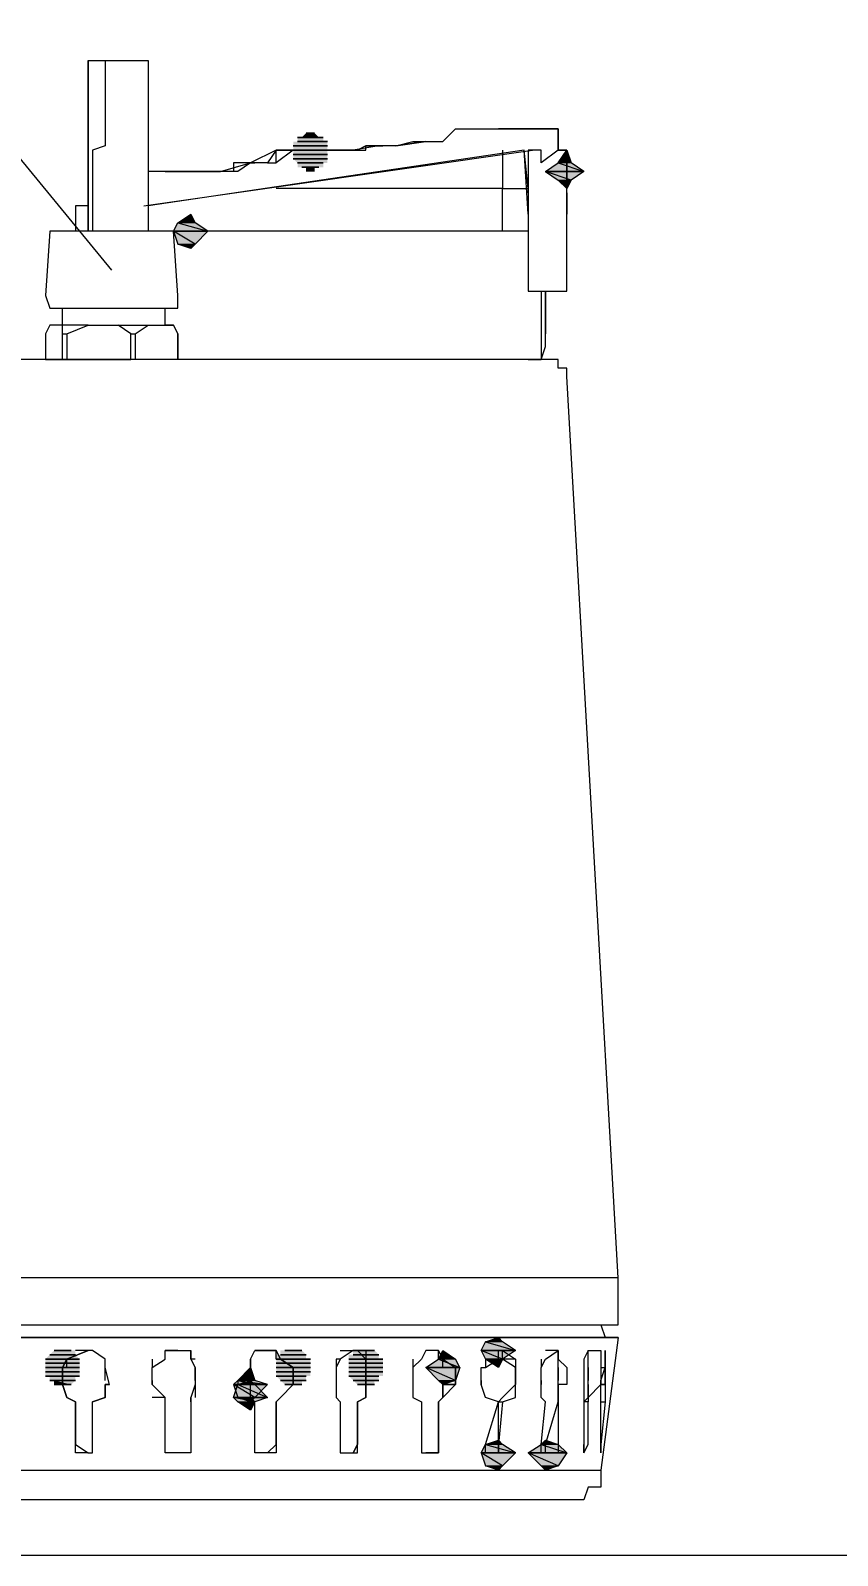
# Model space of a CAD drawing. Header units: millimetres. Extents: x -10178924 to 11692288, y -947381 to 58396.
# Drawn here: x -161383.1 to -161121.9, y -103253.3 to -102759.5 of the extents above; entities that cross this region are included whole.
import ezdxf
from ezdxf import colors
from ezdxf.entities.mleader import LeaderData, LeaderLine
from ezdxf.math import Vec2, Vec3

# ---------------------------------------------------------------- set-up
doc = ezdxf.new("R2010")
doc.units = ezdxf.units.MM
doc.layers.add('_надписи канализация', color=7, linetype='Continuous')
doc.layers.add('PDF _0', color=7, linetype='Continuous', lineweight=9)
doc.styles.add('ISOCPEUR', font='isocpeui.ttf', dxfattribs={"width": 0.9})

# ---------------------------------------------------------------- blocks, each defined once
blk = doc.blocks.new('_None')

msp = doc.modelspace()

# ---------------------------------------------------------------- linework, layer by layer
at = {"layer": 'PDF _0', "lineweight": 0}
for points in [[(-161585.69, -102470.47), (-160736.49, -102470.47), (-160736.49, -103253.28), (-161585.69, -103253.28)], [(-161230.24, -102791.34), (-161231.62, -102791.34), (-161230.24, -102791.34), (-161226.09, -102791.34), (-161223.32, -102791.34), (-161226.09, -102791.34)], [(-161212.26, -102795.49), (-161212.26, -102791.34), (-161216.41, -102791.34), (-161217.79, -102791.34), (-161216.41, -102791.34), (-161212.26, -102791.34), (-161212.26, -102795.49), (-161212.26, -102796.87), (-161212.26, -102798.25), (-161209.49, -102798.25), (-161212.26, -102798.25), (-161212.26, -102796.87)], [(-161264.82, -102796.87), (-161255.14, -102795.49), (-161264.82, -102796.87), (-161259.28, -102795.49), (-161256.52, -102795.49), (-161255.14, -102795.49)], [(-161288.33, -102798.25), (-161278.65, -102798.25), (-161282.8, -102798.25), (-161284.18, -102798.25)], [(-161212.26, -102802.4), (-161203.96, -102805.17), (-161216.41, -102805.17)], [(-161209.49, -102798.25), (-161208.11, -102802.4), (-161212.26, -102802.4)], [(-161208.11, -102802.4), (-161212.26, -102802.4), (-161203.96, -102805.17)], [(-161209.49, -102802.4), (-161209.49, -102798.25), (-161209.49, -102802.4), (-161209.49, -102805.17)], [(-161336.74, -102805.17), (-161335.35, -102805.17), (-161331.2, -102805.17), (-161335.35, -102805.17)], [(-161216.41, -102805.17), (-161212.26, -102807.93), (-161208.11, -102807.93)], [(-161216.41, -102805.17), (-161203.96, -102805.17), (-161208.11, -102807.93)], [(-161212.26, -102807.93), (-161208.11, -102807.93), (-161209.49, -102810.7)], [(-161335.35, -102821.76), (-161325.67, -102824.53), (-161336.74, -102824.53)], [(-161331.2, -102819), (-161329.82, -102821.76), (-161335.35, -102821.76)], [(-161329.82, -102821.76), (-161335.35, -102821.76), (-161325.67, -102824.53)], [(-161335.35, -102849.42), (-161335.35, -102845.28), (-161336.74, -102824.53), (-161339.5, -102824.53), (-161372.7, -102824.53), (-161376.84, -102824.53), (-161378.23, -102845.28), (-161376.84, -102849.42), (-161364.4, -102849.42)], [(-161336.74, -102824.53), (-161335.35, -102828.68), (-161329.82, -102828.68)], [(-161336.74, -102824.53), (-161325.67, -102824.53), (-161329.82, -102828.68)], [(-161335.35, -102828.68), (-161329.82, -102828.68), (-161331.2, -102830.06)], [(-161231.62, -103182.74), (-161230.24, -103184.12), (-161235.77, -103184.12)], [(-161274.5, -103186.89), (-161274.5, -103189.66), (-161277.26, -103186.89), (-161278.65, -103186.89)], [(-161249.6, -103186.89), (-161245.45, -103189.66), (-161250.99, -103189.66)], [(-161235.77, -103184.12), (-161226.09, -103186.89), (-161237.16, -103186.89)], [(-161237.16, -103186.89), (-161235.77, -103189.66), (-161230.24, -103189.66)], [(-161237.16, -103186.89), (-161226.09, -103186.89), (-161230.24, -103189.66)], [(-161230.24, -103184.12), (-161235.77, -103184.12), (-161226.09, -103186.89)], [(-161226.09, -103189.66), (-161226.09, -103192.42), (-161230.24, -103189.66), (-161230.24, -103186.89)], [(-161372.7, -103196.57), (-161372.7, -103197.95), (-161371.31, -103202.1), (-161372.7, -103197.95), (-161372.7, -103196.57), (-161372.7, -103192.42)], [(-161311.84, -103192.42), (-161310.46, -103196.57), (-161315.99, -103196.57)], [(-161303.54, -103203.49), (-161302.16, -103202.1), (-161298.01, -103197.95), (-161298.01, -103192.42), (-161298.01, -103197.95), (-161302.16, -103202.1)], [(-161277.26, -103203.49), (-161274.5, -103202.1), (-161274.5, -103197.95), (-161274.5, -103192.42), (-161274.5, -103197.95), (-161274.5, -103202.1)], [(-161250.99, -103189.66), (-161244.07, -103192.42), (-161255.14, -103192.42)], [(-161255.14, -103192.42), (-161250.99, -103196.57), (-161245.45, -103196.57)], [(-161255.14, -103192.42), (-161244.07, -103192.42), (-161245.45, -103196.57)], [(-161245.45, -103189.66), (-161250.99, -103189.66), (-161244.07, -103192.42)], [(-161250.99, -103203.49), (-161249.6, -103202.1), (-161249.6, -103197.95), (-161245.45, -103197.95), (-161245.45, -103192.42), (-161245.45, -103197.95), (-161249.6, -103202.1)], [(-161245.45, -103192.42), (-161249.6, -103192.42), (-161249.6, -103189.66)], [(-161235.77, -103189.66), (-161230.24, -103189.66), (-161231.62, -103192.42)], [(-161212.26, -103203.49), (-161212.26, -103202.1), (-161212.26, -103197.95), (-161212.26, -103192.42), (-161212.26, -103189.66), (-161209.49, -103192.42), (-161209.49, -103197.95), (-161212.26, -103197.95), (-161212.26, -103202.1)], [(-161315.99, -103196.57), (-161306.31, -103197.95), (-161317.37, -103197.95)], [(-161310.46, -103196.57), (-161315.99, -103196.57), (-161306.31, -103197.95)], [(-161311.84, -103196.57), (-161310.46, -103197.95), (-161315.99, -103197.95)], [(-161250.99, -103196.57), (-161245.45, -103196.57), (-161249.6, -103197.95)], [(-161317.37, -103197.95), (-161315.99, -103202.1), (-161310.46, -103202.1)], [(-161317.37, -103197.95), (-161306.31, -103197.95), (-161310.46, -103202.1)], [(-161315.99, -103197.95), (-161306.31, -103202.1), (-161317.37, -103202.1)], [(-161317.37, -103202.1), (-161315.99, -103203.49), (-161310.46, -103203.49)], [(-161317.37, -103202.1), (-161306.31, -103202.1), (-161310.46, -103203.49)], [(-161310.46, -103197.95), (-161315.99, -103197.95), (-161306.31, -103202.1)], [(-161315.99, -103202.1), (-161310.46, -103202.1), (-161311.84, -103203.49)], [(-161315.99, -103203.49), (-161310.46, -103203.49), (-161311.84, -103206.25)], [(-161250.99, -103217.32), (-161250.99, -103220.08), (-161250.99, -103217.32), (-161250.99, -103203.49)], [(-161231.62, -103203.49), (-161230.24, -103203.49), (-161231.62, -103217.32)], [(-161212.26, -103220.08), (-161216.41, -103220.08), (-161216.41, -103217.32), (-161212.26, -103203.49), (-161212.26, -103217.32)], [(-161235.77, -103217.32), (-161226.09, -103220.08), (-161237.16, -103220.08)], [(-161231.62, -103215.93), (-161230.24, -103217.32), (-161235.77, -103217.32)], [(-161230.24, -103217.32), (-161235.77, -103217.32), (-161226.09, -103220.08)], [(-161217.79, -103217.32), (-161209.49, -103220.08), (-161221.94, -103220.08)], [(-161216.41, -103215.93), (-161212.26, -103217.32), (-161217.79, -103217.32)], [(-161212.26, -103217.32), (-161217.79, -103217.32), (-161209.49, -103220.08)], [(-161237.16, -103220.08), (-161235.77, -103224.23), (-161230.24, -103224.23)], [(-161237.16, -103220.08), (-161226.09, -103220.08), (-161230.24, -103224.23)], [(-161221.94, -103220.08), (-161217.79, -103224.23), (-161212.26, -103224.23)], [(-161221.94, -103220.08), (-161209.49, -103220.08), (-161212.26, -103224.23)], [(-161235.77, -103224.23), (-161230.24, -103224.23), (-161231.62, -103225.62)], [(-161217.79, -103224.23), (-161212.26, -103224.23), (-161216.41, -103225.62)]]:
    msp.add_lwpolyline(points, close=True, dxfattribs=at)
for points in [[(-161364.4, -102769.21), (-161364.4, -102777.51), (-161364.4, -102783.04), (-161364.4, -102788.57), (-161364.4, -102796.87), (-161364.4, -102798.25), (-161364.4, -102805.17), (-161364.4, -102810.7), (-161364.4, -102819), (-161364.4, -102824.53), (-161364.4, -102769.21), (-161345.03, -102769.21), (-161345.03, -102824.53)], [(-161358.86, -102769.21), (-161358.86, -102774.74), (-161358.86, -102781.65), (-161358.86, -102784.42), (-161358.86, -102791.34), (-161358.86, -102796.87), (-161363.01, -102798.25), (-161363.01, -102805.17), (-161363.01, -102810.7), (-161363.01, -102819), (-161363.01, -102824.53)], [(-161291.09, -102792.72), (-161293.86, -102792.72), (-161291.09, -102792.72)], [(-161291.09, -102792.72), (-161293.86, -102792.72), (-161291.09, -102792.72)], [(-161255.14, -102795.49), (-161249.6, -102795.49), (-161245.45, -102791.34), (-161237.16, -102791.34), (-161231.62, -102791.34)], [(-161223.32, -102791.34), (-161221.94, -102791.34), (-161223.32, -102791.34), (-161221.94, -102791.34)], [(-161217.79, -102791.34), (-161221.94, -102791.34), (-161217.79, -102791.34)], [(-161286.95, -102796.87), (-161298.01, -102796.87), (-161286.95, -102796.87)], [(-161288.33, -102794.1), (-161296.63, -102794.1), (-161288.33, -102794.1)], [(-161286.95, -102795.49), (-161296.63, -102795.49), (-161286.95, -102795.49)], [(-161289.71, -102794.1), (-161295.24, -102794.1), (-161289.71, -102794.1)], [(-161288.33, -102794.1), (-161295.24, -102794.1), (-161288.33, -102794.1)], [(-161270.35, -102796.87), (-161274.5, -102796.87), (-161277.26, -102798.25), (-161278.65, -102798.25), (-161277.26, -102798.25), (-161274.5, -102798.25), (-161274.5, -102796.87), (-161270.35, -102796.87), (-161268.97, -102796.87), (-161270.35, -102796.87), (-161278.65, -102798.25), (-161282.8, -102798.25), (-161284.18, -102798.25)], [(-161264.82, -102796.87), (-161268.97, -102796.87)], [(-161346.42, -102816.23), (-161220.56, -102798.25)], [(-161230.24, -102824.53), (-161230.24, -102821.76), (-161230.24, -102819), (-161230.24, -102816.23), (-161230.24, -102812.08), (-161230.24, -102810.7), (-161226.09, -102810.7), (-161223.32, -102810.7), (-161221.94, -102810.7), (-161223.32, -102798.25), (-161345.03, -102816.23)], [(-161292.48, -102798.25), (-161296.63, -102798.25), (-161298.01, -102798.25), (-161303.54, -102802.4), (-161303.54, -102798.25), (-161296.63, -102798.25), (-161298.01, -102798.25), (-161303.54, -102798.25), (-161306.31, -102802.4), (-161303.54, -102802.4), (-161303.54, -102798.25), (-161311.84, -102802.4), (-161315.99, -102805.17), (-161317.37, -102805.17), (-161321.52, -102805.17), (-161324.29, -102805.17), (-161325.67, -102805.17), (-161329.82, -102805.17), (-161325.67, -102805.17)], [(-161321.52, -102805.17), (-161311.84, -102802.4), (-161315.99, -102802.4), (-161317.37, -102802.4), (-161317.37, -102805.17)], [(-161306.31, -102802.4), (-161310.46, -102802.4), (-161311.84, -102802.4), (-161310.46, -102802.4)], [(-161230.24, -102798.25), (-161230.24, -102810.7), (-161231.62, -102810.7), (-161235.77, -102810.7), (-161237.16, -102810.7), (-161241.3, -102810.7), (-161244.07, -102810.7), (-161245.45, -102810.7), (-161249.6, -102810.7), (-161250.99, -102810.7), (-161255.14, -102810.7), (-161256.52, -102810.7), (-161259.28, -102810.7), (-161263.43, -102810.7), (-161264.82, -102810.7), (-161268.97, -102810.7), (-161270.35, -102810.7), (-161274.5, -102810.7), (-161277.26, -102810.7), (-161278.65, -102810.7), (-161282.8, -102810.7), (-161284.18, -102810.7), (-161291.09, -102810.7), (-161292.48, -102810.7), (-161296.63, -102810.7), (-161298.01, -102810.7), (-161303.54, -102810.7)], [(-161286.95, -102798.25), (-161298.01, -102798.25), (-161286.95, -102798.25)], [(-161286.95, -102798.25), (-161298.01, -102798.25), (-161286.95, -102798.25)], [(-161286.95, -102799.63), (-161298.01, -102799.63), (-161286.95, -102799.63)], [(-161286.95, -102801.02), (-161298.01, -102801.02), (-161286.95, -102801.02)], [(-161286.95, -102801.02), (-161298.01, -102801.02), (-161286.95, -102801.02)], [(-161288.33, -102802.4), (-161296.63, -102802.4), (-161288.33, -102802.4)], [(-161292.48, -102798.25), (-161288.33, -102798.25), (-161292.48, -102798.25)], [(-161221.94, -102819), (-161223.32, -102798.25)], [(-161209.49, -102812.08), (-161209.49, -102810.7), (-161209.49, -102807.93), (-161209.49, -102805.17), (-161209.49, -102807.93), (-161209.49, -102798.25), (-161212.26, -102798.25), (-161217.79, -102802.4), (-161217.79, -102798.25), (-161221.94, -102798.25), (-161221.94, -102819), (-161221.94, -102843.89), (-161212.26, -102843.89), (-161209.49, -102843.89), (-161209.49, -102838.36), (-161209.49, -102831.44), (-161209.49, -102824.53), (-161209.49, -102819), (-161209.49, -102816.23), (-161209.49, -102812.08), (-161209.49, -102819)], [(-161336.74, -102805.17), (-161339.5, -102805.17), (-161345.03, -102805.17)], [(-161339.5, -102805.17), (-161329.82, -102805.17), (-161331.2, -102805.17), (-161329.82, -102805.17), (-161321.52, -102805.17), (-161324.29, -102805.17)], [(-161289.71, -102803.78), (-161295.24, -102803.78), (-161289.71, -102803.78)], [(-161221.94, -102812.08), (-161221.94, -102810.7), (-161221.94, -102807.93)], [(-161364.4, -102816.23), (-161368.55, -102816.23), (-161368.55, -102819), (-161368.55, -102824.53)], [(-161221.94, -102824.53), (-161223.32, -102824.53), (-161226.09, -102824.53), (-161230.24, -102824.53), (-161231.62, -102824.53), (-161235.77, -102824.53), (-161237.16, -102824.53), (-161241.3, -102824.53), (-161244.07, -102824.53), (-161245.45, -102824.53), (-161249.6, -102824.53), (-161250.99, -102824.53), (-161255.14, -102824.53), (-161256.52, -102824.53), (-161259.28, -102824.53), (-161263.43, -102824.53), (-161264.82, -102824.53), (-161268.97, -102824.53), (-161270.35, -102824.53), (-161274.5, -102824.53), (-161277.26, -102824.53), (-161278.65, -102824.53), (-161282.8, -102824.53), (-161284.18, -102824.53), (-161291.09, -102824.53), (-161292.48, -102824.53), (-161296.63, -102824.53), (-161298.01, -102824.53), (-161303.54, -102824.53), (-161306.31, -102824.53), (-161310.46, -102824.53), (-161311.84, -102824.53), (-161317.37, -102824.53), (-161321.52, -102824.53), (-161324.29, -102824.53), (-161325.67, -102824.53), (-161331.2, -102824.53), (-161335.35, -102824.53), (-161336.74, -102824.53)], [(-161325.67, -102824.53), (-161329.82, -102824.53)], [(-161249.6, -102824.53), (-161250.99, -102824.53), (-161255.14, -102824.53)], [(-161217.79, -102843.89), (-161217.79, -102861.87), (-161217.79, -102866.02), (-161221.94, -102866.02), (-161231.62, -102866.02)], [(-161221.94, -102866.02), (-161217.79, -102866.02), (-161216.41, -102861.87), (-161216.41, -102843.89), (-161216.41, -102857.72)], [(-161372.7, -102857.72), (-161372.7, -102854.96), (-161372.7, -102849.42)], [(-161364.4, -102854.96), (-161336.74, -102854.96), (-161335.35, -102857.72), (-161335.35, -102866.02), (-161335.35, -102857.72), (-161336.74, -102854.96), (-161339.5, -102854.96), (-161339.5, -102849.42)], [(-161364.4, -102866.02), (-161371.31, -102866.02), (-161372.7, -102866.02), (-161372.7, -102857.72), (-161371.31, -102857.72), (-161364.4, -102854.96), (-161376.84, -102854.96), (-161378.23, -102857.72), (-161378.23, -102866.02), (-161376.84, -102866.02), (-161350.57, -102866.02), (-161350.57, -102857.72), (-161349.18, -102857.72), (-161345.03, -102854.96)], [(-161350.57, -102857.72), (-161354.72, -102854.96)], [(-161371.31, -102857.72), (-161371.31, -102866.02)], [(-161349.18, -102857.72), (-161349.18, -102866.02)], [(-161192.9, -103163.38), (-161209.49, -102871.55), (-161209.49, -102868.79), (-161212.26, -102868.79), (-161212.26, -102866.02), (-161458.44, -102866.02), (-161458.44, -102868.79), (-161462.59, -102868.79), (-161462.59, -102871.55), (-161477.81, -103163.38)], [(-161335.35, -102866.02), (-161336.74, -102866.02), (-161358.86, -102866.02)], [(-161345.03, -102866.02), (-161349.18, -102866.02), (-161350.57, -102866.02), (-161354.72, -102866.02)], [(-161477.81, -103178.59), (-161192.9, -103178.59), (-161192.9, -103163.38), (-161197.05, -103163.38), (-161198.43, -103163.38), (-161203.96, -103163.38), (-161212.26, -103163.38), (-161223.32, -103163.38), (-161235.77, -103163.38), (-161249.6, -103163.38), (-161264.82, -103163.38), (-161282.8, -103163.38), (-161298.01, -103163.38), (-161317.37, -103163.38), (-161336.74, -103163.38), (-161354.72, -103163.38), (-161372.7, -103163.38), (-161390.67, -103163.38)], [(-161392.06, -103182.74), (-161378.23, -103182.74), (-161364.4, -103182.74), (-161350.57, -103182.74), (-161336.74, -103182.74), (-161321.52, -103182.74), (-161306.31, -103182.74), (-161292.48, -103182.74), (-161278.65, -103182.74), (-161264.82, -103182.74), (-161250.99, -103182.74), (-161241.3, -103182.74), (-161231.62, -103182.74), (-161221.94, -103182.74), (-161212.26, -103182.74), (-161203.96, -103182.74), (-161202.58, -103182.74), (-161198.43, -103182.74), (-161192.9, -103182.74), (-161197.05, -103182.74), (-161476.42, -103182.74)], [(-161192.9, -103182.74), (-161198.43, -103225.62), (-161198.43, -103229.77), (-161198.43, -103231.15), (-161202.58, -103231.15), (-161203.96, -103235.3), (-161209.49, -103235.3), (-161212.26, -103235.3), (-161221.94, -103235.3), (-161226.09, -103235.3), (-161231.62, -103235.3), (-161237.16, -103235.3), (-161241.3, -103235.3), (-161245.45, -103235.3), (-161250.99, -103235.3), (-161259.28, -103235.3), (-161264.82, -103235.3), (-161270.35, -103235.3), (-161277.26, -103235.3), (-161282.8, -103235.3), (-161288.33, -103235.3), (-161292.48, -103235.3), (-161298.01, -103235.3), (-161306.31, -103235.3), (-161311.84, -103235.3), (-161317.37, -103235.3), (-161324.29, -103235.3), (-161329.82, -103235.3), (-161335.35, -103235.3), (-161339.5, -103235.3), (-161345.03, -103235.3), (-161350.57, -103235.3), (-161358.86, -103235.3), (-161364.4, -103235.3), (-161371.31, -103235.3), (-161376.84, -103235.3), (-161382.38, -103235.3), (-161387.91, -103235.3)], [(-161198.43, -103178.59), (-161197.05, -103182.74)], [(-161369.93, -103186.89), (-161375.46, -103186.89), (-161369.93, -103186.89)], [(-161371.31, -103186.89), (-161374.08, -103186.89), (-161371.31, -103186.89)], [(-161371.31, -103186.89), (-161374.08, -103186.89), (-161371.31, -103186.89)], [(-161371.31, -103189.66), (-161364.4, -103186.89), (-161371.31, -103189.66)], [(-161364.4, -103220.08), (-161363.01, -103220.08), (-161363.01, -103217.32), (-161363.01, -103203.49), (-161358.86, -103202.1), (-161358.86, -103197.95), (-161357.48, -103197.95), (-161358.86, -103192.42), (-161358.86, -103189.66), (-161363.01, -103186.89), (-161364.4, -103186.89), (-161368.55, -103186.89)], [(-161358.86, -103189.66), (-161363.01, -103186.89)], [(-161331.2, -103203.49), (-161331.2, -103217.32), (-161331.2, -103220.08), (-161335.35, -103220.08), (-161336.74, -103220.08), (-161339.5, -103220.08), (-161339.5, -103217.32), (-161339.5, -103203.49), (-161339.5, -103202.1), (-161343.65, -103197.95), (-161343.65, -103196.57), (-161343.65, -103192.42), (-161339.5, -103189.66), (-161339.5, -103186.89), (-161335.35, -103186.89), (-161331.2, -103186.89), (-161331.2, -103189.66), (-161329.82, -103192.42), (-161329.82, -103197.95), (-161331.2, -103202.1), (-161331.2, -103203.49), (-161331.2, -103202.1)], [(-161335.35, -103186.89), (-161336.74, -103186.89), (-161339.5, -103186.89)], [(-161329.82, -103189.66), (-161331.2, -103189.66), (-161331.2, -103186.89)], [(-161310.46, -103220.08), (-161310.46, -103217.32), (-161310.46, -103203.49), (-161311.84, -103202.1), (-161311.84, -103197.95), (-161315.99, -103196.57), (-161311.84, -103192.42), (-161311.84, -103189.66), (-161310.46, -103186.89), (-161306.31, -103186.89), (-161303.54, -103186.89), (-161306.31, -103186.89), (-161310.46, -103186.89), (-161306.31, -103186.89)], [(-161303.54, -103186.89), (-161302.16, -103189.66), (-161303.54, -103186.89)], [(-161303.54, -103189.66), (-161303.54, -103186.89)], [(-161295.24, -103186.89), (-161300.78, -103186.89), (-161295.24, -103186.89)], [(-161296.63, -103186.89), (-161299.39, -103186.89), (-161296.63, -103186.89)], [(-161282.8, -103186.89), (-161278.65, -103186.89), (-161282.8, -103189.66), (-161284.18, -103192.42), (-161284.18, -103196.57), (-161284.18, -103197.95), (-161284.18, -103202.1), (-161282.8, -103203.49), (-161282.8, -103217.32), (-161282.8, -103220.08), (-161278.65, -103220.08), (-161277.26, -103220.08), (-161277.26, -103217.32), (-161278.65, -103220.08), (-161277.26, -103217.32), (-161277.26, -103203.49), (-161277.26, -103217.32)], [(-161271.73, -103186.89), (-161277.26, -103186.89), (-161271.73, -103186.89)], [(-161274.5, -103189.66), (-161277.26, -103186.89)], [(-161273.11, -103186.89), (-161275.88, -103186.89), (-161273.11, -103186.89)], [(-161250.99, -103189.66), (-161250.99, -103186.89), (-161249.6, -103189.66), (-161250.99, -103186.89), (-161255.14, -103186.89), (-161256.52, -103189.66), (-161259.28, -103192.42), (-161259.28, -103196.57), (-161259.28, -103197.95), (-161259.28, -103202.1), (-161256.52, -103203.49), (-161256.52, -103217.32), (-161256.52, -103220.08), (-161255.14, -103220.08), (-161250.99, -103220.08), (-161255.14, -103220.08)], [(-161231.62, -103220.08), (-161231.62, -103217.32), (-161231.62, -103220.08), (-161235.77, -103220.08), (-161235.77, -103217.32), (-161231.62, -103203.49), (-161235.77, -103202.1), (-161237.16, -103197.95), (-161237.16, -103196.57), (-161237.16, -103192.42), (-161235.77, -103192.42), (-161231.62, -103189.66), (-161231.62, -103186.89), (-161230.24, -103186.89), (-161231.62, -103186.89)], [(-161226.09, -103189.66), (-161230.24, -103189.66), (-161230.24, -103186.89)], [(-161216.41, -103220.08), (-161217.79, -103220.08), (-161217.79, -103217.32), (-161216.41, -103203.49), (-161217.79, -103202.1), (-161217.79, -103197.95), (-161217.79, -103196.57), (-161217.79, -103192.42), (-161216.41, -103189.66), (-161212.26, -103186.89), (-161216.41, -103186.89)], [(-161212.26, -103186.89), (-161212.26, -103189.66), (-161212.26, -103186.89)], [(-161212.26, -103189.66), (-161212.26, -103186.89)], [(-161202.58, -103197.95), (-161202.58, -103202.1), (-161203.96, -103203.49), (-161202.58, -103202.1), (-161202.58, -103197.95), (-161202.58, -103192.42), (-161202.58, -103189.66), (-161202.58, -103186.89), (-161198.43, -103186.89), (-161198.43, -103189.66), (-161198.43, -103192.42), (-161198.43, -103197.95), (-161202.58, -103202.1), (-161202.58, -103203.49)], [(-161202.58, -103189.66), (-161202.58, -103186.89), (-161203.96, -103189.66), (-161203.96, -103192.42), (-161203.96, -103196.57), (-161203.96, -103197.95)], [(-161198.43, -103196.57), (-161198.43, -103197.95), (-161198.43, -103196.57), (-161197.05, -103192.42), (-161197.05, -103189.66), (-161197.05, -103186.89), (-161197.05, -103189.66), (-161197.05, -103192.42)], [(-161367.16, -103189.66), (-161378.23, -103189.66), (-161367.16, -103189.66)], [(-161367.16, -103189.66), (-161378.23, -103189.66), (-161367.16, -103189.66)], [(-161367.16, -103191.04), (-161378.23, -103191.04), (-161367.16, -103191.04)], [(-161367.16, -103191.04), (-161378.23, -103191.04), (-161367.16, -103191.04)], [(-161367.16, -103192.42), (-161378.23, -103192.42), (-161367.16, -103192.42)], [(-161368.55, -103188.27), (-161376.84, -103188.27), (-161368.55, -103188.27)], [(-161368.55, -103188.27), (-161376.84, -103188.27), (-161368.55, -103188.27)], [(-161371.31, -103192.42), (-161371.31, -103189.66), (-161372.7, -103192.42), (-161371.31, -103189.66), (-161368.55, -103189.66)], [(-161358.86, -103196.57), (-161358.86, -103192.42)], [(-161343.65, -103189.66), (-161343.65, -103192.42)], [(-161329.82, -103196.57), (-161329.82, -103192.42)], [(-161311.84, -103189.66), (-161311.84, -103192.42)], [(-161292.48, -103189.66), (-161303.54, -103189.66), (-161292.48, -103189.66)], [(-161292.48, -103191.04), (-161303.54, -103191.04), (-161292.48, -103191.04)], [(-161292.48, -103191.04), (-161303.54, -103191.04), (-161292.48, -103191.04)], [(-161292.48, -103192.42), (-161303.54, -103192.42), (-161292.48, -103192.42)], [(-161293.86, -103188.27), (-161302.16, -103188.27), (-161293.86, -103188.27)], [(-161293.86, -103188.27), (-161302.16, -103188.27), (-161293.86, -103188.27)], [(-161302.16, -103189.66), (-161298.01, -103192.42), (-161302.16, -103189.66)], [(-161298.01, -103196.57), (-161298.01, -103192.42)], [(-161282.8, -103189.66), (-161284.18, -103189.66), (-161284.18, -103192.42)], [(-161268.97, -103189.66), (-161280.03, -103189.66), (-161268.97, -103189.66)], [(-161268.97, -103191.04), (-161280.03, -103191.04), (-161268.97, -103191.04)], [(-161268.97, -103191.04), (-161280.03, -103191.04), (-161268.97, -103191.04)], [(-161268.97, -103192.42), (-161280.03, -103192.42), (-161268.97, -103192.42)], [(-161270.35, -103188.27), (-161278.65, -103188.27), (-161270.35, -103188.27)], [(-161270.35, -103188.27), (-161278.65, -103188.27), (-161270.35, -103188.27)], [(-161274.5, -103189.66), (-161274.5, -103192.42), (-161274.5, -103189.66)], [(-161274.5, -103196.57), (-161274.5, -103192.42)], [(-161259.28, -103189.66), (-161259.28, -103192.42)], [(-161245.45, -103196.57), (-161245.45, -103192.42)], [(-161231.62, -103189.66), (-161235.77, -103189.66), (-161235.77, -103192.42)], [(-161230.24, -103203.49), (-161226.09, -103202.1), (-161226.09, -103197.95), (-161226.09, -103192.42), (-161226.09, -103197.95), (-161230.24, -103202.1), (-161231.62, -103203.49), (-161230.24, -103202.1), (-161226.09, -103197.95)], [(-161226.09, -103192.42), (-161226.09, -103196.57)], [(-161217.79, -103189.66), (-161217.79, -103192.42)], [(-161212.26, -103192.42), (-161212.26, -103196.57)], [(-161203.96, -103189.66), (-161203.96, -103192.42)], [(-161202.58, -103192.42), (-161202.58, -103196.57)], [(-161198.43, -103192.42), (-161197.05, -103192.42), (-161197.05, -103196.57)], [(-161198.43, -103203.49), (-161197.05, -103203.49), (-161198.43, -103217.32), (-161198.43, -103220.08), (-161198.43, -103217.32), (-161198.43, -103203.49), (-161198.43, -103202.1), (-161198.43, -103197.95), (-161197.05, -103197.95), (-161197.05, -103192.42), (-161197.05, -103197.95), (-161197.05, -103202.1), (-161197.05, -103203.49)], [(-161367.16, -103193.81), (-161378.23, -103193.81), (-161367.16, -103193.81)], [(-161367.16, -103193.81), (-161378.23, -103193.81), (-161367.16, -103193.81)], [(-161367.16, -103195.19), (-161378.23, -103195.19), (-161367.16, -103195.19)], [(-161368.55, -103196.57), (-161376.84, -103196.57), (-161368.55, -103196.57)], [(-161368.55, -103196.57), (-161376.84, -103196.57), (-161368.55, -103196.57)], [(-161372.7, -103197.95), (-161372.7, -103196.57)], [(-161343.65, -103196.57), (-161343.65, -103197.95)], [(-161315.99, -103196.57), (-161315.99, -103197.95)], [(-161292.48, -103193.81), (-161303.54, -103193.81), (-161292.48, -103193.81)], [(-161292.48, -103193.81), (-161303.54, -103193.81), (-161292.48, -103193.81)], [(-161293.86, -103195.19), (-161303.54, -103195.19), (-161293.86, -103195.19)], [(-161293.86, -103196.57), (-161302.16, -103196.57), (-161293.86, -103196.57)], [(-161284.18, -103196.57), (-161284.18, -103197.95)], [(-161268.97, -103193.81), (-161280.03, -103193.81), (-161268.97, -103193.81)], [(-161268.97, -103193.81), (-161280.03, -103193.81), (-161268.97, -103193.81)], [(-161270.35, -103195.19), (-161280.03, -103195.19), (-161270.35, -103195.19)], [(-161270.35, -103196.57), (-161278.65, -103196.57), (-161270.35, -103196.57)], [(-161259.28, -103196.57), (-161259.28, -103197.95)], [(-161237.16, -103196.57), (-161237.16, -103197.95)], [(-161217.79, -103196.57), (-161217.79, -103197.95)], [(-161203.96, -103196.57), (-161203.96, -103197.95), (-161203.96, -103202.1), (-161203.96, -103203.49), (-161203.96, -103217.32), (-161203.96, -103220.08), (-161203.96, -103217.32), (-161203.96, -103220.08), (-161202.58, -103217.32), (-161202.58, -103203.49), (-161203.96, -103203.49), (-161203.96, -103217.32)], [(-161369.93, -103197.95), (-161375.46, -103197.95), (-161369.93, -103197.95)], [(-161371.31, -103197.95), (-161374.08, -103197.95), (-161371.31, -103197.95)], [(-161371.31, -103197.95), (-161374.08, -103197.95), (-161371.31, -103197.95)], [(-161368.55, -103203.49), (-161368.55, -103217.32), (-161364.4, -103220.08), (-161368.55, -103220.08), (-161368.55, -103217.32), (-161368.55, -103203.49), (-161371.31, -103202.1), (-161368.55, -103203.49), (-161368.55, -103217.32)], [(-161357.48, -103197.95), (-161358.86, -103197.95), (-161358.86, -103202.1), (-161363.01, -103203.49)], [(-161339.5, -103202.1), (-161343.65, -103202.1)], [(-161329.82, -103197.95), (-161329.82, -103202.1)], [(-161298.01, -103197.95), (-161302.16, -103202.1), (-161303.54, -103203.49)], [(-161295.24, -103197.95), (-161300.78, -103197.95), (-161295.24, -103197.95)], [(-161296.63, -103197.95), (-161300.78, -103197.95), (-161296.63, -103197.95)], [(-161271.73, -103197.95), (-161277.26, -103197.95), (-161271.73, -103197.95)], [(-161273.11, -103197.95), (-161277.26, -103197.95), (-161273.11, -103197.95)], [(-161274.5, -103197.95), (-161274.5, -103202.1), (-161277.26, -103203.49)], [(-161245.45, -103197.95), (-161249.6, -103197.95), (-161249.6, -103202.1), (-161250.99, -103203.49)], [(-161212.26, -103197.95), (-161212.26, -103202.1), (-161212.26, -103203.49)], [(-161197.05, -103197.95), (-161198.43, -103197.95)], [(-161306.31, -103220.08), (-161303.54, -103217.32), (-161303.54, -103203.49), (-161303.54, -103217.32), (-161303.54, -103220.08), (-161306.31, -103220.08), (-161310.46, -103220.08), (-161310.46, -103217.32)], [(-161392.06, -103225.62), (-161378.23, -103225.62), (-161364.4, -103225.62), (-161350.57, -103225.62), (-161336.74, -103225.62), (-161321.52, -103225.62), (-161306.31, -103225.62), (-161292.48, -103225.62), (-161278.65, -103225.62), (-161264.82, -103225.62), (-161255.14, -103225.62), (-161244.07, -103225.62), (-161231.62, -103225.62), (-161223.32, -103225.62), (-161216.41, -103225.62), (-161209.49, -103225.62), (-161203.96, -103225.62), (-161198.43, -103225.62)]]:
    msp.add_lwpolyline(points, dxfattribs=at)
at = {"layer": 'PDF _0', "transparency": 33554559}
for points in [[(-161293.86, -102792.72), (-161289.71, -102794.1), (-161295.24, -102794.1)], [(-161292.48, -102792.72), (-161291.09, -102792.72), (-161293.86, -102792.72)], [(-161293.86, -102792.72), (-161291.09, -102792.72), (-161291.09, -102792.72)], [(-161291.09, -102792.72), (-161291.09, -102792.72), (-161293.86, -102792.72)], [(-161291.09, -102792.72), (-161293.86, -102792.72), (-161289.71, -102794.1)], [(-161296.63, -102795.49), (-161286.95, -102795.49), (-161298.01, -102795.49)], [(-161286.95, -102795.49), (-161298.01, -102795.49), (-161286.95, -102796.87)], [(-161298.01, -102795.49), (-161286.95, -102796.87), (-161298.01, -102796.87)], [(-161298.01, -102796.87), (-161286.95, -102796.87), (-161286.95, -102796.87)], [(-161286.95, -102796.87), (-161298.01, -102796.87), (-161286.95, -102798.25)], [(-161298.01, -102796.87), (-161286.95, -102798.25), (-161298.01, -102798.25)], [(-161295.24, -102794.1), (-161288.33, -102794.1), (-161296.63, -102794.1)], [(-161296.63, -102794.1), (-161288.33, -102794.1), (-161288.33, -102794.1)], [(-161288.33, -102794.1), (-161296.63, -102794.1), (-161288.33, -102795.49)], [(-161296.63, -102794.1), (-161288.33, -102795.49), (-161296.63, -102795.49)], [(-161286.95, -102795.49), (-161286.95, -102795.49), (-161296.63, -102795.49)], [(-161286.95, -102795.49), (-161296.63, -102795.49), (-161288.33, -102795.49)], [(-161295.24, -102794.1), (-161289.71, -102794.1), (-161289.71, -102794.1)], [(-161288.33, -102794.1), (-161288.33, -102794.1), (-161295.24, -102794.1)], [(-161288.33, -102794.1), (-161295.24, -102794.1), (-161289.71, -102794.1)], [(-161298.01, -102798.25), (-161286.95, -102798.25), (-161286.95, -102798.25)], [(-161286.95, -102798.25), (-161286.95, -102798.25), (-161298.01, -102798.25)], [(-161286.95, -102798.25), (-161298.01, -102798.25), (-161286.95, -102799.63)], [(-161298.01, -102798.25), (-161286.95, -102799.63), (-161298.01, -102799.63)], [(-161298.01, -102799.63), (-161286.95, -102799.63), (-161286.95, -102799.63)], [(-161286.95, -102799.63), (-161298.01, -102799.63), (-161286.95, -102801.02)], [(-161298.01, -102799.63), (-161286.95, -102801.02), (-161298.01, -102801.02)], [(-161298.01, -102801.02), (-161286.95, -102801.02), (-161286.95, -102801.02)], [(-161286.95, -102801.02), (-161286.95, -102801.02), (-161298.01, -102801.02)], [(-161286.95, -102801.02), (-161298.01, -102801.02), (-161286.95, -102802.4)], [(-161298.01, -102801.02), (-161286.95, -102802.4), (-161296.63, -102802.4)], [(-161296.63, -102802.4), (-161288.33, -102802.4), (-161288.33, -102802.4)], [(-161288.33, -102802.4), (-161288.33, -102802.4), (-161296.63, -102802.4)], [(-161288.33, -102802.4), (-161296.63, -102802.4), (-161286.95, -102802.4)], [(-161288.33, -102802.4), (-161296.63, -102802.4), (-161288.33, -102803.78)], [(-161296.63, -102802.4), (-161288.33, -102803.78), (-161296.63, -102803.78)], [(-161212.26, -102802.4), (-161203.96, -102805.17), (-161216.41, -102805.17)], [(-161209.49, -102798.25), (-161208.11, -102802.4), (-161212.26, -102802.4)], [(-161208.11, -102802.4), (-161212.26, -102802.4), (-161203.96, -102805.17)], [(-161288.33, -102803.78), (-161296.63, -102803.78), (-161295.24, -102803.78)], [(-161296.63, -102803.78), (-161288.33, -102803.78), (-161288.33, -102803.78)], [(-161295.24, -102803.78), (-161289.71, -102803.78), (-161289.71, -102803.78)], [(-161289.71, -102803.78), (-161289.71, -102803.78), (-161295.24, -102803.78)], [(-161289.71, -102803.78), (-161295.24, -102803.78), (-161288.33, -102803.78)], [(-161289.71, -102803.78), (-161295.24, -102803.78), (-161291.09, -102803.78)], [(-161295.24, -102803.78), (-161291.09, -102803.78), (-161293.86, -102803.78)], [(-161291.09, -102803.78), (-161293.86, -102803.78), (-161291.09, -102805.17)], [(-161293.86, -102803.78), (-161291.09, -102805.17), (-161293.86, -102805.17)], [(-161291.09, -102805.17), (-161293.86, -102805.17), (-161292.48, -102805.17)], [(-161293.86, -102805.17), (-161291.09, -102805.17), (-161291.09, -102805.17)], [(-161291.09, -102805.17), (-161291.09, -102805.17), (-161293.86, -102805.17)], [(-161216.41, -102805.17), (-161208.11, -102807.93), (-161212.26, -102807.93)], [(-161216.41, -102805.17), (-161203.96, -102805.17), (-161208.11, -102807.93)], [(-161208.11, -102807.93), (-161212.26, -102807.93), (-161209.49, -102810.7)], [(-161335.35, -102821.76), (-161325.67, -102824.53), (-161336.74, -102824.53)], [(-161331.2, -102819), (-161329.82, -102821.76), (-161335.35, -102821.76)], [(-161329.82, -102821.76), (-161335.35, -102821.76), (-161325.67, -102824.53)], [(-161336.74, -102824.53), (-161329.82, -102828.68), (-161335.35, -102828.68)], [(-161336.74, -102824.53), (-161325.67, -102824.53), (-161329.82, -102828.68)], [(-161329.82, -102828.68), (-161335.35, -102828.68), (-161331.2, -102830.06)], [(-161231.62, -103182.74), (-161230.24, -103184.12), (-161235.77, -103184.12)], [(-161375.46, -103186.89), (-161368.55, -103188.27), (-161376.84, -103188.27)], [(-161374.08, -103186.89), (-161369.93, -103186.89), (-161375.46, -103186.89)], [(-161375.46, -103186.89), (-161369.93, -103186.89), (-161369.93, -103186.89)], [(-161368.55, -103186.89), (-161368.55, -103186.89), (-161375.46, -103186.89)], [(-161368.55, -103186.89), (-161375.46, -103186.89), (-161369.93, -103186.89)], [(-161368.55, -103186.89), (-161375.46, -103186.89), (-161368.55, -103188.27)], [(-161372.7, -103186.89), (-161371.31, -103186.89), (-161374.08, -103186.89)], [(-161374.08, -103186.89), (-161371.31, -103186.89), (-161371.31, -103186.89)], [(-161371.31, -103186.89), (-161371.31, -103186.89), (-161374.08, -103186.89)], [(-161371.31, -103186.89), (-161374.08, -103186.89), (-161369.93, -103186.89)], [(-161302.16, -103186.89), (-161295.24, -103186.89), (-161300.78, -103186.89)], [(-161295.24, -103186.89), (-161302.16, -103186.89), (-161293.86, -103188.27)], [(-161302.16, -103186.89), (-161293.86, -103188.27), (-161302.16, -103188.27)], [(-161299.39, -103186.89), (-161296.63, -103186.89), (-161300.78, -103186.89)], [(-161300.78, -103186.89), (-161295.24, -103186.89), (-161295.24, -103186.89)], [(-161295.24, -103186.89), (-161295.24, -103186.89), (-161300.78, -103186.89)], [(-161295.24, -103186.89), (-161300.78, -103186.89), (-161296.63, -103186.89)], [(-161300.78, -103186.89), (-161295.24, -103186.89), (-161295.24, -103186.89)], [(-161298.01, -103186.89), (-161299.39, -103186.89), (-161299.39, -103186.89)], [(-161296.63, -103186.89), (-161296.63, -103186.89), (-161299.39, -103186.89)], [(-161296.63, -103186.89), (-161299.39, -103186.89), (-161298.01, -103186.89)], [(-161278.65, -103186.89), (-161271.73, -103186.89), (-161277.26, -103186.89)], [(-161271.73, -103186.89), (-161278.65, -103186.89), (-161270.35, -103188.27)], [(-161278.65, -103186.89), (-161270.35, -103188.27), (-161278.65, -103188.27)], [(-161275.88, -103186.89), (-161273.11, -103186.89), (-161277.26, -103186.89)], [(-161277.26, -103186.89), (-161271.73, -103186.89), (-161271.73, -103186.89)], [(-161271.73, -103186.89), (-161271.73, -103186.89), (-161277.26, -103186.89)], [(-161271.73, -103186.89), (-161277.26, -103186.89), (-161273.11, -103186.89)], [(-161277.26, -103186.89), (-161271.73, -103186.89), (-161271.73, -103186.89)], [(-161274.5, -103186.89), (-161275.88, -103186.89), (-161275.88, -103186.89)], [(-161273.11, -103186.89), (-161273.11, -103186.89), (-161275.88, -103186.89)], [(-161273.11, -103186.89), (-161275.88, -103186.89), (-161274.5, -103186.89)], [(-161249.6, -103186.89), (-161245.45, -103189.66), (-161250.99, -103189.66)], [(-161235.77, -103184.12), (-161226.09, -103186.89), (-161237.16, -103186.89)], [(-161237.16, -103186.89), (-161230.24, -103189.66), (-161235.77, -103189.66)], [(-161237.16, -103186.89), (-161226.09, -103186.89), (-161230.24, -103189.66)], [(-161230.24, -103184.12), (-161235.77, -103184.12), (-161226.09, -103186.89)], [(-161376.84, -103188.27), (-161367.16, -103189.66), (-161378.23, -103189.66)], [(-161378.23, -103189.66), (-161367.16, -103189.66), (-161367.16, -103189.66)], [(-161367.16, -103189.66), (-161367.16, -103189.66), (-161378.23, -103189.66)], [(-161367.16, -103189.66), (-161378.23, -103189.66), (-161367.16, -103191.04)], [(-161378.23, -103189.66), (-161367.16, -103191.04), (-161378.23, -103191.04)], [(-161378.23, -103191.04), (-161367.16, -103191.04), (-161367.16, -103191.04)], [(-161367.16, -103191.04), (-161367.16, -103191.04), (-161378.23, -103191.04)], [(-161367.16, -103191.04), (-161378.23, -103191.04), (-161367.16, -103192.42)], [(-161378.23, -103191.04), (-161367.16, -103192.42), (-161378.23, -103192.42)], [(-161378.23, -103192.42), (-161367.16, -103192.42), (-161367.16, -103192.42)], [(-161367.16, -103192.42), (-161378.23, -103192.42), (-161367.16, -103193.81)], [(-161378.23, -103192.42), (-161367.16, -103193.81), (-161378.23, -103193.81)], [(-161376.84, -103188.27), (-161368.55, -103188.27), (-161368.55, -103188.27)], [(-161368.55, -103188.27), (-161368.55, -103188.27), (-161376.84, -103188.27)], [(-161368.55, -103188.27), (-161376.84, -103188.27), (-161367.16, -103189.66)], [(-161311.84, -103192.42), (-161310.46, -103196.57), (-161315.99, -103196.57)], [(-161302.16, -103188.27), (-161293.86, -103188.27), (-161303.54, -103188.27)], [(-161293.86, -103188.27), (-161303.54, -103188.27), (-161293.86, -103189.66)], [(-161303.54, -103188.27), (-161293.86, -103189.66), (-161303.54, -103189.66)], [(-161303.54, -103189.66), (-161292.48, -103189.66), (-161292.48, -103189.66)], [(-161292.48, -103189.66), (-161292.48, -103189.66), (-161303.54, -103189.66)], [(-161292.48, -103189.66), (-161303.54, -103189.66), (-161293.86, -103189.66)], [(-161292.48, -103189.66), (-161303.54, -103189.66), (-161292.48, -103191.04)], [(-161303.54, -103189.66), (-161292.48, -103191.04), (-161303.54, -103191.04)], [(-161303.54, -103191.04), (-161292.48, -103191.04), (-161292.48, -103191.04)], [(-161292.48, -103191.04), (-161292.48, -103191.04), (-161303.54, -103191.04)], [(-161292.48, -103191.04), (-161303.54, -103191.04), (-161292.48, -103192.42)], [(-161303.54, -103191.04), (-161292.48, -103192.42), (-161303.54, -103192.42)], [(-161303.54, -103192.42), (-161292.48, -103192.42), (-161292.48, -103192.42)], [(-161292.48, -103192.42), (-161303.54, -103192.42), (-161292.48, -103193.81)], [(-161303.54, -103192.42), (-161292.48, -103193.81), (-161303.54, -103193.81)], [(-161302.16, -103188.27), (-161293.86, -103188.27), (-161293.86, -103188.27)], [(-161278.65, -103188.27), (-161270.35, -103188.27), (-161280.03, -103188.27)], [(-161270.35, -103188.27), (-161280.03, -103188.27), (-161270.35, -103189.66)], [(-161280.03, -103188.27), (-161270.35, -103189.66), (-161280.03, -103189.66)], [(-161280.03, -103189.66), (-161268.97, -103189.66), (-161268.97, -103189.66)], [(-161268.97, -103189.66), (-161268.97, -103189.66), (-161280.03, -103189.66)], [(-161268.97, -103189.66), (-161280.03, -103189.66), (-161270.35, -103189.66)], [(-161268.97, -103189.66), (-161280.03, -103189.66), (-161268.97, -103191.04)], [(-161280.03, -103189.66), (-161268.97, -103191.04), (-161280.03, -103191.04)], [(-161280.03, -103191.04), (-161268.97, -103191.04), (-161268.97, -103191.04)], [(-161268.97, -103191.04), (-161268.97, -103191.04), (-161280.03, -103191.04)], [(-161268.97, -103191.04), (-161280.03, -103191.04), (-161268.97, -103192.42)], [(-161280.03, -103191.04), (-161268.97, -103192.42), (-161280.03, -103192.42)], [(-161280.03, -103192.42), (-161268.97, -103192.42), (-161268.97, -103192.42)], [(-161268.97, -103192.42), (-161280.03, -103192.42), (-161268.97, -103193.81)], [(-161280.03, -103192.42), (-161268.97, -103193.81), (-161280.03, -103193.81)], [(-161278.65, -103188.27), (-161270.35, -103188.27), (-161270.35, -103188.27)], [(-161250.99, -103189.66), (-161244.07, -103192.42), (-161255.14, -103192.42)], [(-161255.14, -103192.42), (-161245.45, -103196.57), (-161250.99, -103196.57)], [(-161255.14, -103192.42), (-161244.07, -103192.42), (-161245.45, -103196.57)], [(-161245.45, -103189.66), (-161250.99, -103189.66), (-161244.07, -103192.42)], [(-161230.24, -103189.66), (-161235.77, -103189.66), (-161231.62, -103192.42)], [(-161378.23, -103193.81), (-161367.16, -103193.81), (-161367.16, -103193.81)], [(-161367.16, -103193.81), (-161367.16, -103193.81), (-161378.23, -103193.81)], [(-161367.16, -103193.81), (-161378.23, -103193.81), (-161367.16, -103195.19)], [(-161378.23, -103193.81), (-161367.16, -103195.19), (-161378.23, -103195.19)], [(-161378.23, -103195.19), (-161367.16, -103195.19), (-161367.16, -103195.19)], [(-161367.16, -103195.19), (-161378.23, -103195.19), (-161368.55, -103195.19)], [(-161378.23, -103195.19), (-161368.55, -103195.19), (-161376.84, -103195.19)], [(-161368.55, -103195.19), (-161376.84, -103195.19), (-161368.55, -103196.57)], [(-161376.84, -103195.19), (-161368.55, -103196.57), (-161376.84, -103196.57)], [(-161376.84, -103196.57), (-161368.55, -103196.57), (-161368.55, -103196.57)], [(-161376.84, -103196.57), (-161368.55, -103196.57), (-161375.46, -103196.57)], [(-161368.55, -103196.57), (-161375.46, -103196.57), (-161369.93, -103197.95)], [(-161375.46, -103196.57), (-161369.93, -103197.95), (-161375.46, -103197.95)], [(-161315.99, -103196.57), (-161306.31, -103197.95), (-161317.37, -103197.95)], [(-161310.46, -103196.57), (-161315.99, -103196.57), (-161306.31, -103197.95)], [(-161311.84, -103196.57), (-161310.46, -103197.95), (-161315.99, -103197.95)], [(-161303.54, -103193.81), (-161292.48, -103193.81), (-161292.48, -103193.81)], [(-161292.48, -103193.81), (-161292.48, -103193.81), (-161303.54, -103193.81)], [(-161292.48, -103193.81), (-161303.54, -103193.81), (-161292.48, -103195.19)], [(-161303.54, -103193.81), (-161292.48, -103195.19), (-161303.54, -103195.19)], [(-161303.54, -103195.19), (-161293.86, -103195.19), (-161293.86, -103195.19)], [(-161293.86, -103195.19), (-161293.86, -103195.19), (-161303.54, -103195.19)], [(-161293.86, -103195.19), (-161303.54, -103195.19), (-161292.48, -103195.19)], [(-161293.86, -103195.19), (-161303.54, -103195.19), (-161293.86, -103196.57)], [(-161303.54, -103195.19), (-161293.86, -103196.57), (-161302.16, -103196.57)], [(-161302.16, -103196.57), (-161293.86, -103196.57), (-161293.86, -103196.57)], [(-161295.24, -103196.57), (-161295.24, -103196.57), (-161302.16, -103196.57)], [(-161295.24, -103196.57), (-161302.16, -103196.57), (-161293.86, -103196.57)], [(-161295.24, -103196.57), (-161302.16, -103196.57), (-161295.24, -103197.95)], [(-161302.16, -103196.57), (-161295.24, -103197.95), (-161300.78, -103197.95)], [(-161280.03, -103193.81), (-161268.97, -103193.81), (-161268.97, -103193.81)], [(-161268.97, -103193.81), (-161268.97, -103193.81), (-161280.03, -103193.81)], [(-161268.97, -103193.81), (-161280.03, -103193.81), (-161268.97, -103195.19)], [(-161280.03, -103193.81), (-161268.97, -103195.19), (-161280.03, -103195.19)], [(-161280.03, -103195.19), (-161270.35, -103195.19), (-161270.35, -103195.19)], [(-161270.35, -103195.19), (-161270.35, -103195.19), (-161280.03, -103195.19)], [(-161270.35, -103195.19), (-161280.03, -103195.19), (-161268.97, -103195.19)], [(-161270.35, -103195.19), (-161280.03, -103195.19), (-161270.35, -103196.57)], [(-161280.03, -103195.19), (-161270.35, -103196.57), (-161278.65, -103196.57)], [(-161278.65, -103196.57), (-161270.35, -103196.57), (-161270.35, -103196.57)], [(-161271.73, -103196.57), (-161271.73, -103196.57), (-161278.65, -103196.57)], [(-161271.73, -103196.57), (-161278.65, -103196.57), (-161270.35, -103196.57)], [(-161271.73, -103196.57), (-161278.65, -103196.57), (-161271.73, -103197.95)], [(-161278.65, -103196.57), (-161271.73, -103197.95), (-161277.26, -103197.95)], [(-161245.45, -103196.57), (-161250.99, -103196.57), (-161249.6, -103197.95)], [(-161375.46, -103197.95), (-161369.93, -103197.95), (-161369.93, -103197.95)], [(-161369.93, -103197.95), (-161375.46, -103197.95), (-161371.31, -103197.95)], [(-161375.46, -103197.95), (-161371.31, -103197.95), (-161374.08, -103197.95)], [(-161374.08, -103197.95), (-161371.31, -103197.95), (-161371.31, -103197.95)], [(-161371.31, -103197.95), (-161371.31, -103197.95), (-161374.08, -103197.95)], [(-161374.08, -103197.95), (-161371.31, -103197.95), (-161372.7, -103197.95)], [(-161317.37, -103197.95), (-161310.46, -103202.1), (-161315.99, -103202.1)], [(-161317.37, -103197.95), (-161306.31, -103197.95), (-161310.46, -103202.1)], [(-161315.99, -103197.95), (-161306.31, -103202.1), (-161317.37, -103202.1)], [(-161317.37, -103202.1), (-161310.46, -103203.49), (-161315.99, -103203.49)], [(-161317.37, -103202.1), (-161306.31, -103202.1), (-161310.46, -103203.49)], [(-161310.46, -103197.95), (-161315.99, -103197.95), (-161306.31, -103202.1)], [(-161310.46, -103202.1), (-161315.99, -103202.1), (-161311.84, -103203.49)], [(-161300.78, -103197.95), (-161295.24, -103197.95), (-161295.24, -103197.95)], [(-161296.63, -103197.95), (-161296.63, -103197.95), (-161300.78, -103197.95)], [(-161296.63, -103197.95), (-161300.78, -103197.95), (-161295.24, -103197.95)], [(-161300.78, -103197.95), (-161296.63, -103197.95), (-161299.39, -103197.95)], [(-161299.39, -103197.95), (-161298.01, -103197.95), (-161298.01, -103197.95)], [(-161298.01, -103197.95), (-161298.01, -103197.95), (-161299.39, -103197.95)], [(-161298.01, -103197.95), (-161299.39, -103197.95), (-161296.63, -103197.95)], [(-161277.26, -103197.95), (-161271.73, -103197.95), (-161271.73, -103197.95)], [(-161273.11, -103197.95), (-161273.11, -103197.95), (-161277.26, -103197.95)], [(-161273.11, -103197.95), (-161277.26, -103197.95), (-161271.73, -103197.95)], [(-161277.26, -103197.95), (-161273.11, -103197.95), (-161275.88, -103197.95)], [(-161275.88, -103197.95), (-161274.5, -103197.95), (-161274.5, -103197.95)], [(-161274.5, -103197.95), (-161274.5, -103197.95), (-161275.88, -103197.95)], [(-161274.5, -103197.95), (-161275.88, -103197.95), (-161273.11, -103197.95)], [(-161310.46, -103203.49), (-161315.99, -103203.49), (-161311.84, -103206.25)], [(-161235.77, -103217.32), (-161226.09, -103220.08), (-161237.16, -103220.08)], [(-161231.62, -103215.93), (-161230.24, -103217.32), (-161235.77, -103217.32)], [(-161230.24, -103217.32), (-161235.77, -103217.32), (-161226.09, -103220.08)], [(-161217.79, -103217.32), (-161209.49, -103220.08), (-161221.94, -103220.08)], [(-161216.41, -103215.93), (-161212.26, -103217.32), (-161217.79, -103217.32)], [(-161212.26, -103217.32), (-161217.79, -103217.32), (-161209.49, -103220.08)], [(-161237.16, -103220.08), (-161230.24, -103224.23), (-161235.77, -103224.23)], [(-161237.16, -103220.08), (-161226.09, -103220.08), (-161230.24, -103224.23)], [(-161221.94, -103220.08), (-161212.26, -103224.23), (-161217.79, -103224.23)], [(-161221.94, -103220.08), (-161209.49, -103220.08), (-161212.26, -103224.23)], [(-161230.24, -103224.23), (-161235.77, -103224.23), (-161231.62, -103225.62)], [(-161212.26, -103224.23), (-161217.79, -103224.23), (-161216.41, -103225.62)]]:
    msp.add_solid(points, dxfattribs=at)

# ---------------------------------------------------------------- leaders
at = {"layer": '_надписи канализация', "lineweight": -2}
ml = msp.add_multileader_mtext('Standard', dxfattribs=at)
ml.set_content('\\A1;Приямок{\\Fisocp3|c204; }800{\\fArial|b0|i0|c204|p34;х}800х800(h)\\P{\\fArial|b0|i0|c204|p34;с\\Fisocp3|c204; }насосом дренажным {\\A0;\\H0.91667x;ГНОМ 10-10Г\\A1;\\H1.09091x; \\PN=1,1 кВт \\P (1 раб)\\Fisocp3|c204; \\fISOCPEUR|b0|i0|c204|p34;(закрыть рифленым железом)}', color=256, style='ISOCPEUR')
ml.set_leader_properties(lineweight=13)
ml.set_arrow_properties(name='NONE')
ml.build(insert=Vec2(0, 0))
ml.multileader.update_dxf_attribs({"text_left_attachment_type": 6, "text_right_attachment_type": 6, "dogleg_length": 100, "arrow_head_size": 300, "scale": 100})
ctx = ml.context
ctx.base_point, ctx.scale, ctx.char_height, ctx.arrow_head_size, ctx.landing_gap_size, ctx.plane_origin = Vec3(-167644.43, -101824.5), 100, 250, 300, 0.09, Vec3(-168575.13, -100888.68)
ctx.left_attachment, ctx.right_attachment, ctx.text_align_type = 6, 6, 1
notes = []
notes.append((ctx, [(1, (1, 1, 0), (-162189.57, -101824.5), (-1, 0), 100, [(1, [(-161356.73, -102837.1)], 0, [])])]))
ctx.mtext.insert, ctx.mtext.width, ctx.mtext.alignment, ctx.mtext.flow_direction = Vec3(-165214.67, -101499.5), 5926.3258, 2, 5
for ctx, leaders in notes:
    for number, flags, end, landing, length, lines in leaders:
        leader = LeaderData()
        leader.index, (leader.has_last_leader_line, leader.has_dogleg_vector, leader.attachment_direction) = number, flags
        leader.last_leader_point, leader.dogleg_vector, leader.dogleg_length = Vec3(end), Vec3(landing), length
        for number, points, colour, breaks in lines:
            line = LeaderLine()
            line.index, line.vertices, line.color, line.breaks = number, Vec3.list(points), colors.encode_raw_color(colour), breaks
            leader.lines.append(line)
        ctx.leaders.append(leader)

doc.saveas('drawing.dxf')
